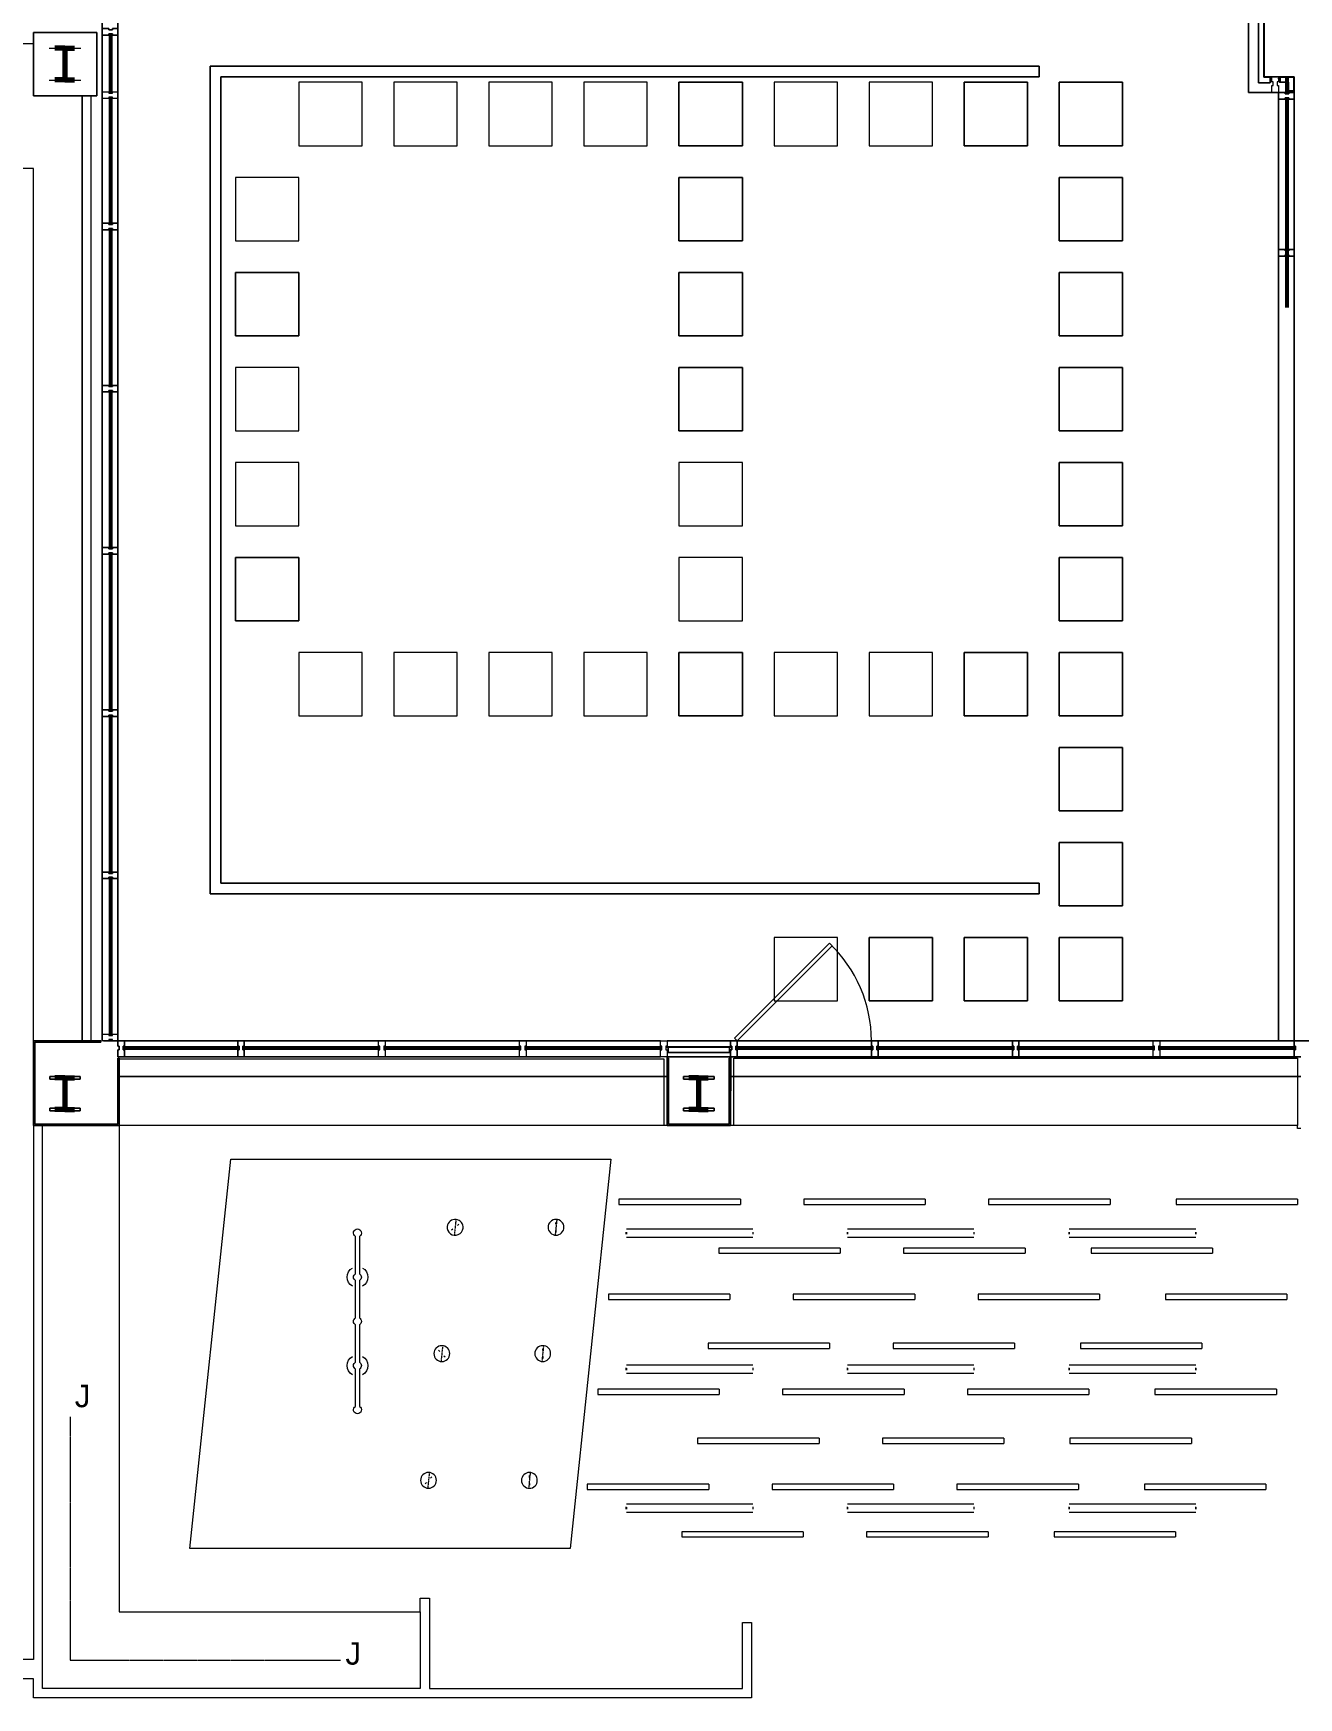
# Model space of a CAD drawing. Header units: inches. Extents: x 6512 to 15357, y -630 to 1499.
# Drawn here: x 14349 to 14828, y 461 to 1092 of the extents above; entities that cross this region are included whole.
import ezdxf

# ---------------------------------------------------------------- set-up
doc = ezdxf.new("R2010")
doc.units = ezdxf.units.IN
doc.header["$MEASUREMENT"] = 0
doc.linetypes.add('Center 1_4_', pattern=[0.53125, 0.25, -0.09375, 0.09375, -0.09375])
doc.linetypes.add('Dash 1_8_', pattern=[0.25, 0.125, -0.125])
for name, color, linetype, lineweight in [('A-CLNG', 13, 'Continuous', 18), ('A-DETL', 90, 'Continuous', 9), ('A-DETL-CNTR', 5, 'Center 1_4_', 9), ('E-LITE-EQPM', 33, 'Continuous', 25), ('G-ANNO-TEXT', 231, 'Continuous', 9), ('P-SANR-FIXT', 6, 'Continuous', 18), ('Q-SPCQ', 91, 'Continuous', 18), ('S-COLS', 52, 'Continuous', 18), ('S-COLS-SYMB', 171, 'Continuous', 70)]:
    doc.layers.add(name, color=color, linetype=linetype, lineweight=lineweight)
doc.styles.add('Swis721 Lt BT_1', font='swissl.ttf', dxfattribs={"height": 8.514638})

# ---------------------------------------------------------------- blocks, each defined once
blk = doc.blocks.new('Double C-Channel-Column - 2C15X50 WJE-4604959-3RD FLOOR RCP - NEW')
at = {"layer": 'S-COLS-SYMB'}
for p, q in [((0, 6), (-3.71, 6)), ((0, 6), (0, -6)), ((0, 6), (0, -6)), ((0, 6), (3.71, 6)), ((0, -6), (-3.71, -6)), ((0, -6), (3.71, -6))]:
    blk.add_line(p, q, dxfattribs=at)
blk = doc.blocks.new('Soundscape-Blades_Armstrong - 3920 Vertical Blade 10_ x 46_ x 2_-4962216-3RD FLOOR RCP - NEW')
at = {"layer": 'Q-SPCQ', "lineweight": 9}
for p, q in [((-33.25, -12.5), (12.75, -12.5)), ((-33.25, -12.5), (-33.25, -14.5)), ((12.75, -12.5), (12.75, -14.5)), ((12.75, -14.5), (-33.25, -14.5))]:
    blk.add_line(p, q, dxfattribs=at)
blk = doc.blocks.new('Soundscape-Blades_Armstrong - 3920 Vertical Blade 10_ x 46_ x 2_ 2-5414529-3RD FLOOR RCP - NEW')
at = {"layer": 'Q-SPCQ', "lineweight": 9}
for p, q in [((-33.25, -12.5), (12.75, -12.5)), ((-33.25, -12.5), (-33.25, -14.5)), ((12.75, -12.5), (12.75, -14.5)), ((12.75, -14.5), (-33.25, -14.5))]:
    blk.add_line(p, q, dxfattribs=at)
blk = doc.blocks.new('Lighting-Fixture-Coronet-LS4-LED-ASM - LS4 LED ASM-5590678-3RD FLOOR RCP - NEW')
at = {"layer": 'E-LITE-EQPM', "lineweight": 9}
for p, q in [((-24, 0.42), (-24, -0.42)), ((-23.94, 1.53), (23.94, 1.53)), ((-23.94, -0.4), (-23.94, 0.4)), ((23.94, -0.4), (23.94, 0.4)), ((24, 0.42), (24, -0.42)), ((23.94, -1.53), (-23.94, -1.53))]:
    blk.add_line(p, q, dxfattribs=at)
blk = doc.blocks.new('Lighting-Fixture-Coronet-LS4-LED-ASM - LS4 LED ASM-5920856-3RD FLOOR RCP - NEW')
at = {"layer": 'E-LITE-EQPM', "lineweight": 9}
for p, q in [((-24, 0.42), (-24, -0.42)), ((-23.94, 1.53), (23.94, 1.53)), ((-23.94, -0.4), (-23.94, 0.4)), ((23.94, -0.4), (23.94, 0.4)), ((24, 0.42), (24, -0.42)), ((23.94, -1.53), (-23.94, -1.53))]:
    blk.add_line(p, q, dxfattribs=at)
blk = doc.blocks.new('L-Recessed Circular - Downlight - 6_-5309975-3RD FLOOR RCP - NEW')
at = {"layer": 'E-LITE-EQPM', "lineweight": 9}
for p, q in [((0.8, 0.8), (1.28, 1.28)), ((-0.8, -0.8), (-1.28, -1.28))]:
    blk.add_line(p, q, dxfattribs=at)
blk = doc.blocks.new('Lighting-Pendant_Carbon4_PendantLight - D2-6084560-3RD FLOOR RCP - NEW')
at = {"layer": 'E-LITE-EQPM', "lineweight": 9}
for p, q in [((-18.05, 0.75), (-32.2, 0.75)), ((-1.3, 0.75), (-15.45, 0.75)), ((15.45, 0.75), (1.3, 0.75)), ((32.2, 0.75), (18.05, 0.75)), ((-32.2, -0.75), (-18.05, -0.75)), ((-15.45, -0.75), (-1.3, -0.75)), ((1.3, -0.75), (15.45, -0.75)), ((18.05, -0.75), (32.2, -0.75))]:
    blk.add_line(p, q, dxfattribs=at)
for centre, radius, start, end in [((-33.5, 0), 1.5, 30, 330), ((-16.75, 0), 3.94, 28.52289, 151.47711), ((-16.75, 0), 1.5, 30, 150), ((0, 0), 1.5, 30, 150), ((16.75, 0), 3.94, 28.52289, 151.47711), ((16.75, 0), 1.5, 30, 150), ((33.5, 0), 1.5, 210, 150), ((-16.75, 0), 3.94, 208.52289, 331.47711), ((-16.75, 0), 1.5, 210, 330), ((0, 0), 1.5, 210, 330), ((16.75, 0), 3.94, 208.52289, 331.47711), ((16.75, 0), 1.5, 210, 330)]:
    blk.add_arc(centre, radius, start, end, dxfattribs=at)
blk = doc.blocks.new('2941 Fairview Park_Clean for Revit_dwg_2941 Fairview Park-For Revit$0$X-P03-VC$0$$W-SHAPE-5978758-3RD FLOOR RCP - NEW')
at = {"layer": 'P-SANR-FIXT', "lineweight": 9}
for p, q in [((-6, 6.06), (6, 6.06)), ((0, -6.06), (0, 6.06)), ((-6, -6.06), (6, -6.06))]:
    blk.add_line(p, q, dxfattribs=at)
blk = doc.blocks.new('2941 Fairview Park_Clean for Revit_dwg_2941 Fairview Park-For Revit$0$X-P03-VC$0$SL-W12X65-5978759-3RD FLOOR RCP - NEW')
blk.add_blockref('2941 Fairview Park_Clean for Revit_dwg_2941 Fairview Park-For Revit$0$X-P03-VC$0$$W-SHAPE-5978758-3RD FLOOR RCP - NEW', (0, 0))
blk = doc.blocks.new('2941 Fairview Park_Clean for Revit_dwg-4584220-3RD FLOOR RCP - NEW')
at = {"layer": 'P-SANR-FIXT', "lineweight": 9, "flags": 128}
for points in [[(14374.73, 1324.88), (14374.73, 710.3), (14374.73, 721.57), (14374.73, 710.3), (14374.79, 710.3), (14374.73, 710.3)], [(14380.73, 710.3), (14391.34, 710.3), (14380.73, 710.3), (14380.73, 1324.88)], [(14808.85, 1069.55), (14808.85, 1098.83), (14808.85, 1069.55), (14820.23, 1069.55), (14820.23, 710.28), (14820.23, 1069.55)], [(14814.73, 1075.42), (14814.73, 1099.98), (14812.72, 1099.17), (14814.73, 1099.98), (14814.73, 1075.42), (14817.1, 1075.42), (14817.1, 1073.17), (14812.73, 1073.17), (14812.73, 1103.39), (14812.73, 1073.17), (14817.1, 1073.17), (14817.1, 1075.42)], [(14817.23, 1075.55), (14817.23, 1073.3), (14817.23, 1075.55), (14814.85, 1075.55), (14814.85, 1100.19), (14812.73, 1099.32), (14814.85, 1100.19), (14814.85, 1075.55)], [(14826.23, 710.28), (14826.23, 1075.55), (14826.23, 1070.05), (14823.98, 1070.05), (14823.98, 1069.17), (14823.98, 1070.05), (14826.23, 1070.05), (14826.23, 1075.55), (14820.73, 1075.55), (14820.73, 1073.3), (14820.73, 1075.55), (14826.23, 1075.55), (14814.85, 1075.55), (14814.85, 1100.84), (14814.85, 1075.55), (14826.23, 1075.55)], [(14372.73, 1092.32), (14348.73, 1092.32), (14348.73, 1068.32), (14372.73, 1068.32), (14372.73, 1092.32), (14372.73, 1068.32), (14348.73, 1068.32), (14348.73, 1092.32)], [(14374.73, 1093.8), (14374.73, 1091.3), (14377.35, 1091.3), (14377.35, 1091.8), (14378.73, 1091.8), (14378.73, 1091.3), (14380.73, 1091.3), (14380.73, 1093.8), (14378.73, 1093.8), (14378.73, 1093.3), (14377.35, 1093.3), (14377.35, 1093.8), (14374.73, 1093.8), (14377.35, 1093.8), (14377.35, 1093.3), (14378.73, 1093.3), (14378.73, 1093.8), (14380.73, 1093.8), (14380.73, 1091.3), (14378.73, 1091.3), (14378.73, 1091.8), (14377.35, 1091.8), (14377.35, 1091.3), (14374.73, 1091.3)], [(14374.73, 1091.3), (14374.79, 1091.3)], [(14377.6, 1091.78), (14377.6, 1069.3)], [(14377.79, 1091.8), (14377.79, 1069.3)], [(14378.29, 1091.8), (14378.29, 1069.3)], [(14378.48, 1091.8), (14378.48, 1069.3)], [(14415.68, 766), (14729.68, 766), (14415.68, 766), (14415.68, 1079.5), (14729.68, 1079.5), (14729.68, 1075.5), (14419.68, 1075.5), (14419.68, 770), (14729.68, 770), (14729.68, 766), (14729.68, 770), (14419.68, 770), (14419.68, 1075.5), (14729.68, 1075.5), (14729.68, 1079.5), (14415.68, 1079.5)], [(14449.22, 1049.42), (14473.22, 1049.42), (14473.22, 1073.42), (14449.22, 1073.42), (14449.22, 1049.42), (14473.22, 1049.42), (14473.22, 1073.42), (14449.22, 1073.42)], [(14485.22, 1049.42), (14509.22, 1049.42), (14509.22, 1073.42), (14485.22, 1073.42), (14485.22, 1049.42), (14509.22, 1049.42), (14509.22, 1073.42), (14485.22, 1073.42)], [(14521.22, 1049.42), (14545.22, 1049.42), (14545.22, 1073.42), (14521.22, 1073.42), (14521.22, 1049.42), (14545.22, 1049.42), (14545.22, 1073.42), (14521.22, 1073.42)], [(14557.22, 1049.42), (14581.22, 1049.42), (14581.22, 1073.42), (14557.22, 1073.42), (14557.22, 1049.42), (14581.22, 1049.42), (14581.22, 1073.42), (14557.22, 1073.42)], [(14593.22, 1049.42), (14593.22, 1073.42), (14617.22, 1073.42), (14617.22, 1049.42), (14593.22, 1049.42), (14617.22, 1049.42), (14617.22, 1073.42), (14593.22, 1073.42)], [(14629.22, 1049.42), (14653.22, 1049.42), (14653.22, 1073.42), (14629.22, 1073.42), (14629.22, 1049.42), (14653.22, 1049.42), (14653.22, 1073.42), (14629.22, 1073.42)], [(14665.22, 1049.42), (14689.22, 1049.42), (14689.22, 1073.42), (14665.22, 1073.42), (14665.22, 1049.42), (14689.22, 1049.42), (14689.22, 1073.42), (14665.22, 1073.42)], [(14701.22, 1049.42), (14701.22, 1073.42), (14725.22, 1073.42), (14725.22, 1049.42), (14701.22, 1049.42), (14725.22, 1049.42), (14725.22, 1073.42), (14701.22, 1073.42)], [(14737.22, 1049.42), (14737.22, 1073.42), (14761.22, 1073.42), (14761.22, 1049.42), (14737.22, 1049.42), (14761.22, 1049.42), (14761.22, 1073.42), (14737.22, 1073.42)], [(14820.23, 1073.55), (14819.73, 1073.55), (14819.73, 1072.17), (14820.23, 1072.17), (14820.23, 1069.55), (14817.73, 1069.55), (14817.73, 1072.17), (14818.23, 1072.17), (14818.23, 1073.55), (14817.73, 1073.55), (14817.73, 1075.55), (14820.23, 1075.55), (14820.23, 1073.55), (14819.73, 1073.55), (14819.73, 1072.17), (14820.23, 1072.17), (14820.23, 1069.55), (14817.73, 1069.55), (14817.73, 1072.17), (14818.23, 1072.17), (14818.23, 1073.55), (14817.73, 1073.55), (14817.73, 1075.55), (14820.23, 1075.55)], [(14826.1, 1075.42), (14820.85, 1075.42), (14820.85, 1073.42), (14824.1, 1073.42), (14824.1, 1070.17), (14826.1, 1070.17), (14826.1, 1075.42), (14820.85, 1075.42), (14820.85, 1073.17), (14820.85, 1075.42), (14826.1, 1075.42), (14826.1, 1070.17), (14824.1, 1070.17), (14824.1, 1073.42), (14820.85, 1073.42), (14820.85, 1075.42), (14826.1, 1075.42), (14826.1, 1070.17), (14823.85, 1070.17), (14823.85, 1069.17), (14823.85, 1070.17), (14826.1, 1070.17)], [(14823.1, 1074.94), (14823.1, 1069.05)], [(14823.29, 1074.94), (14823.29, 1069.05)], [(14823.79, 1074.94), (14823.79, 1069.05)], [(14823.98, 1074.94), (14823.98, 1069.05)], [(14367.23, 1068.32), (14367.23, 710.3)], [(14374.73, 1069.8), (14377.35, 1069.8), (14377.35, 1069.3), (14378.73, 1069.3), (14378.73, 1069.8), (14380.73, 1069.8), (14380.73, 1067.3), (14378.73, 1067.3), (14378.73, 1067.8), (14377.35, 1067.8), (14377.35, 1067.3), (14374.73, 1067.3), (14374.73, 1069.8), (14377.35, 1069.8), (14377.35, 1069.3), (14378.73, 1069.3), (14378.73, 1069.8), (14380.73, 1069.8), (14380.73, 1067.3), (14378.73, 1067.3), (14378.73, 1067.8), (14377.35, 1067.8), (14377.35, 1067.3), (14374.73, 1067.3)], [(14374.73, 1067.3), (14374.79, 1067.3)], [(14377.6, 1067.8), (14377.6, 1019.59)], [(14377.79, 1067.8), (14377.79, 1019.59)], [(14378.29, 1067.8), (14378.29, 1019.59)], [(14378.48, 1067.8), (14378.48, 1019.59)], [(14824.23, 1067.05), (14826.23, 1067.05), (14826.23, 1069.55), (14824.23, 1069.55), (14824.23, 1069.05), (14822.85, 1069.05), (14822.85, 1069.55), (14820.23, 1069.55), (14820.23, 1067.05), (14822.85, 1067.05), (14822.85, 1067.55), (14824.23, 1067.55), (14824.23, 1067.05), (14824.23, 1067.55), (14822.85, 1067.55), (14822.85, 1067.05), (14820.23, 1067.05), (14820.23, 1069.55), (14822.85, 1069.55), (14822.85, 1069.05), (14824.23, 1069.05), (14824.23, 1069.55), (14826.23, 1069.55), (14826.23, 1067.05)], [(14823.1, 1067.55), (14823.1, 988.07)], [(14823.29, 1067.55), (14823.29, 988.07)], [(14823.79, 1067.55), (14823.79, 988.07)], [(14823.98, 1067.55), (14823.98, 988.07)], [(14425.28, 1013.42), (14449.28, 1013.42), (14449.28, 1037.42), (14425.28, 1037.42), (14425.28, 1013.42), (14449.28, 1013.42), (14449.28, 1037.42), (14425.28, 1037.42)], [(14593.22, 1013.42), (14593.22, 1037.42), (14617.22, 1037.42), (14617.22, 1013.42), (14593.22, 1013.42), (14617.22, 1013.42), (14617.22, 1037.42), (14593.22, 1037.42)], [(14737.22, 1013.42), (14737.22, 1037.42), (14761.22, 1037.42), (14761.22, 1013.42), (14737.22, 1013.42), (14761.22, 1013.42), (14761.22, 1037.42), (14737.22, 1037.42)], [(14374.73, 1020.09), (14374.73, 1017.59), (14377.35, 1017.59), (14377.35, 1018.09), (14378.73, 1018.09), (14378.73, 1017.59), (14380.73, 1017.59), (14380.73, 1020.09), (14378.73, 1020.09), (14378.73, 1019.59), (14377.35, 1019.59), (14377.35, 1020.09), (14374.73, 1020.09), (14377.35, 1020.09), (14377.35, 1019.59), (14378.73, 1019.59), (14378.73, 1020.09), (14380.73, 1020.09), (14380.73, 1017.59), (14378.73, 1017.59), (14378.73, 1018.09), (14377.35, 1018.09), (14377.35, 1017.59), (14374.73, 1017.59)], [(14374.73, 1017.59), (14374.79, 1017.59)], [(14377.6, 1018.09), (14377.6, 958.13)], [(14377.79, 1018.09), (14377.79, 958.13)], [(14378.29, 1018.09), (14378.29, 958.13)], [(14378.48, 1018.09), (14378.48, 958.13)], [(14824.23, 1007.55), (14826.23, 1007.55), (14826.23, 1010.05), (14824.23, 1010.05), (14824.23, 1009.55), (14822.85, 1009.55), (14822.85, 1010.05), (14820.23, 1010.05), (14820.23, 1007.55), (14822.85, 1007.55), (14822.85, 1008.05), (14824.23, 1008.05), (14824.23, 1007.55), (14824.23, 1008.05), (14822.85, 1008.05), (14822.85, 1007.55), (14820.23, 1007.55), (14820.23, 1010.05), (14822.85, 1010.05), (14822.85, 1009.55), (14824.23, 1009.55), (14824.23, 1010.05), (14826.23, 1010.05), (14826.23, 1007.55)], [(14820.23, 1007.55), (14820.29, 1007.55)], [(14425.28, 977.42), (14425.28, 1001.42), (14449.28, 1001.42), (14449.28, 977.42), (14425.28, 977.42), (14449.28, 977.42), (14449.28, 1001.42), (14425.28, 1001.42)], [(14593.22, 977.42), (14593.22, 1001.42), (14617.22, 1001.42), (14617.22, 977.42), (14593.22, 977.42), (14617.22, 977.42), (14617.22, 1001.42), (14593.22, 1001.42)], [(14737.22, 977.42), (14737.22, 1001.42), (14761.22, 1001.42), (14761.22, 977.42), (14737.22, 977.42), (14761.22, 977.42), (14761.22, 1001.42), (14737.22, 1001.42)], [(14425.28, 941.42), (14449.28, 941.42), (14449.28, 965.42), (14425.28, 965.42), (14425.28, 941.42), (14449.28, 941.42), (14449.28, 965.42), (14425.28, 965.42)], [(14593.22, 941.42), (14593.22, 965.42), (14617.22, 965.42), (14617.22, 941.42), (14593.22, 941.42), (14617.22, 941.42), (14617.22, 965.42), (14593.22, 965.42)], [(14737.22, 941.42), (14737.22, 965.42), (14761.22, 965.42), (14761.22, 941.42), (14737.22, 941.42), (14761.22, 941.42), (14761.22, 965.42), (14737.22, 965.42)], [(14374.73, 958.63), (14374.73, 956.13), (14377.35, 956.13), (14377.35, 956.63), (14378.73, 956.63), (14378.73, 956.13), (14380.73, 956.13), (14380.73, 958.63), (14378.73, 958.63), (14378.73, 958.13), (14377.35, 958.13), (14377.35, 958.63), (14374.73, 958.63), (14377.35, 958.63), (14377.35, 958.13), (14378.73, 958.13), (14378.73, 958.63), (14380.73, 958.63), (14380.73, 956.13), (14378.73, 956.13), (14378.73, 956.63), (14377.35, 956.63), (14377.35, 956.13), (14374.73, 956.13)], [(14374.73, 956.13), (14374.79, 956.13)], [(14377.6, 956.63), (14377.6, 896.67)], [(14377.79, 956.63), (14377.79, 896.67)], [(14378.29, 956.63), (14378.29, 896.67)], [(14378.48, 956.63), (14378.48, 896.67)], [(14425.28, 905.42), (14449.28, 905.42), (14449.28, 929.42), (14425.28, 929.42), (14425.28, 905.42), (14449.28, 905.42), (14449.28, 929.42), (14425.28, 929.42)], [(14593.22, 905.42), (14617.22, 905.42), (14617.22, 929.42), (14593.22, 929.42), (14593.22, 905.42), (14617.22, 905.42), (14617.22, 929.42), (14593.22, 929.42)], [(14737.22, 905.42), (14737.22, 929.42), (14761.22, 929.42), (14761.22, 905.42), (14737.22, 905.42), (14761.22, 905.42), (14761.22, 929.42), (14737.22, 929.42)], [(14374.73, 897.17), (14374.73, 894.67), (14377.35, 894.67), (14377.35, 895.17), (14378.73, 895.17), (14378.73, 894.67), (14380.73, 894.67), (14380.73, 897.17), (14378.73, 897.17), (14378.73, 896.67), (14377.35, 896.67), (14377.35, 897.17), (14374.73, 897.17), (14377.35, 897.17), (14377.35, 896.67), (14378.73, 896.67), (14378.73, 897.17), (14380.73, 897.17), (14380.73, 894.67), (14378.73, 894.67), (14378.73, 895.17), (14377.35, 895.17), (14377.35, 894.67), (14374.73, 894.67)], [(14374.73, 894.67), (14374.79, 894.67)], [(14377.6, 895.17), (14377.6, 835.21)], [(14377.79, 895.17), (14377.79, 835.21)], [(14378.29, 895.17), (14378.29, 835.21)], [(14378.48, 895.17), (14378.48, 835.21)], [(14425.28, 869.42), (14425.28, 893.42), (14449.28, 893.42), (14449.28, 869.42), (14425.28, 869.42), (14449.28, 869.42), (14449.28, 893.42), (14425.28, 893.42)], [(14593.22, 869.42), (14617.22, 869.42), (14617.22, 893.42), (14593.22, 893.42), (14593.22, 869.42), (14617.22, 869.42), (14617.22, 893.42), (14593.22, 893.42)], [(14737.22, 869.42), (14737.22, 893.42), (14761.22, 893.42), (14761.22, 869.42), (14737.22, 869.42), (14761.22, 869.42), (14761.22, 893.42), (14737.22, 893.42)], [(14449.22, 833.42), (14473.22, 833.42), (14473.22, 857.42), (14449.22, 857.42), (14449.22, 833.42), (14473.22, 833.42), (14473.22, 857.42), (14449.22, 857.42)], [(14485.22, 833.42), (14509.22, 833.42), (14509.22, 857.42), (14485.22, 857.42), (14485.22, 833.42), (14509.22, 833.42), (14509.22, 857.42), (14485.22, 857.42)], [(14521.22, 833.42), (14545.22, 833.42), (14545.22, 857.42), (14521.22, 857.42), (14521.22, 833.42), (14545.22, 833.42), (14545.22, 857.42), (14521.22, 857.42)], [(14557.22, 833.42), (14581.22, 833.42), (14581.22, 857.42), (14557.22, 857.42), (14557.22, 833.42), (14581.22, 833.42), (14581.22, 857.42), (14557.22, 857.42)], [(14593.22, 833.42), (14593.22, 857.42), (14617.22, 857.42), (14617.22, 833.42), (14593.22, 833.42), (14617.22, 833.42), (14617.22, 857.42), (14593.22, 857.42)], [(14629.22, 833.42), (14653.22, 833.42), (14653.22, 857.42), (14629.22, 857.42), (14629.22, 833.42), (14653.22, 833.42), (14653.22, 857.42), (14629.22, 857.42)], [(14665.22, 833.42), (14689.22, 833.42), (14689.22, 857.42), (14665.22, 857.42), (14665.22, 833.42), (14689.22, 833.42), (14689.22, 857.42), (14665.22, 857.42)], [(14701.22, 833.42), (14701.22, 857.42), (14725.22, 857.42), (14725.22, 833.42), (14701.22, 833.42), (14725.22, 833.42), (14725.22, 857.42), (14701.22, 857.42)], [(14737.22, 833.42), (14737.22, 857.42), (14761.22, 857.42), (14761.22, 833.42), (14737.22, 833.42), (14761.22, 833.42), (14761.22, 857.42), (14737.22, 857.42)], [(14374.73, 835.71), (14374.73, 833.21), (14377.35, 833.21), (14377.35, 833.71), (14378.73, 833.71), (14378.73, 833.21), (14380.73, 833.21), (14380.73, 835.71), (14378.73, 835.71), (14378.73, 835.21), (14377.35, 835.21), (14377.35, 835.71), (14374.73, 835.71), (14377.35, 835.71), (14377.35, 835.21), (14378.73, 835.21), (14378.73, 835.71), (14380.73, 835.71), (14380.73, 833.21), (14378.73, 833.21), (14378.73, 833.71), (14377.35, 833.71), (14377.35, 833.21), (14374.73, 833.21)], [(14374.73, 833.21), (14374.79, 833.21)], [(14377.6, 833.71), (14377.6, 773.76)], [(14377.79, 833.71), (14377.79, 773.76)], [(14378.29, 833.71), (14378.29, 773.76)], [(14378.48, 833.71), (14378.48, 773.76)], [(14737.22, 797.42), (14737.22, 821.42), (14761.22, 821.42), (14761.22, 797.42), (14737.22, 797.42), (14761.22, 797.42), (14761.22, 821.42), (14737.22, 821.42)], [(14737.22, 761.42), (14737.22, 785.42), (14761.22, 785.42), (14761.22, 761.42), (14737.22, 761.42), (14761.22, 761.42), (14761.22, 785.42), (14737.22, 785.42)], [(14374.73, 774.26), (14374.73, 771.76), (14377.35, 771.76), (14377.35, 772.26), (14378.73, 772.26), (14378.73, 771.76), (14380.73, 771.76), (14380.73, 774.26), (14378.73, 774.26), (14378.73, 773.76), (14377.35, 773.76), (14377.35, 774.26), (14374.73, 774.26), (14377.35, 774.26), (14377.35, 773.76), (14378.73, 773.76), (14378.73, 774.26), (14380.73, 774.26), (14380.73, 771.76), (14378.73, 771.76), (14378.73, 772.26), (14377.35, 772.26), (14377.35, 771.76), (14374.73, 771.76)], [(14374.73, 771.76), (14374.79, 771.76)], [(14377.6, 722.17), (14377.6, 712.3), (14377.6, 772.26), (14377.6, 712.3)], [(14377.79, 722.17), (14377.79, 712.3), (14377.79, 772.26), (14377.79, 712.3)], [(14378.29, 723.52), (14378.29, 712.3), (14378.29, 772.26), (14378.29, 712.3)], [(14378.48, 772.26), (14378.48, 712.3), (14378.48, 724.03), (14378.48, 712.3)], [(14615.23, 710.3), (14614.23, 711.29), (14650.24, 747.3), (14651.24, 746.31), (14615.23, 710.3), (14614.23, 711.29), (14650.24, 747.3), (14651.24, 746.31)], [(14629.22, 725.42), (14653.22, 725.42), (14653.22, 749.42), (14629.22, 749.42), (14629.22, 725.42), (14653.22, 725.42), (14653.22, 749.42), (14629.22, 749.42)], [(14665.22, 725.42), (14665.22, 749.42), (14689.22, 749.42), (14689.22, 725.42), (14665.22, 725.42), (14689.22, 725.42), (14689.22, 749.42), (14665.22, 749.42)], [(14701.22, 725.42), (14701.22, 749.42), (14725.22, 749.42), (14725.22, 725.42), (14701.22, 725.42), (14725.22, 725.42), (14725.22, 749.42), (14701.22, 749.42)], [(14737.22, 725.42), (14737.22, 749.42), (14761.22, 749.42), (14761.22, 725.42), (14737.22, 725.42), (14761.22, 725.42), (14761.22, 749.42), (14737.22, 749.42)], [(14380.73, 712.8), (14380.73, 721.57)], [(14374.73, 712.8), (14377.35, 712.8), (14377.35, 712.3), (14378.73, 712.3), (14378.73, 712.8), (14380.73, 712.8), (14380.73, 710.3), (14378.73, 710.3), (14378.73, 710.8), (14377.35, 710.8), (14377.35, 710.3), (14374.73, 710.3), (14374.73, 712.8), (14377.35, 712.8), (14377.35, 712.3), (14378.73, 712.3), (14378.73, 712.8), (14380.73, 712.8), (14380.73, 710.3), (14378.73, 710.3), (14378.73, 710.8), (14377.35, 710.8), (14377.35, 710.3), (14374.73, 710.3)], [(14380.73, 678.8), (14380.73, 703.8), (14381.23, 703.8), (14381.23, 678.3), (14348.73, 678.3), (14348.73, 710.3), (14374.23, 710.3), (14348.73, 710.3), (14348.73, 678.3), (14381.23, 678.3), (14381.23, 703.8), (14380.73, 703.8), (14380.73, 678.8), (14349.23, 678.8)], [(14349.23, 678.8), (14349.23, 709.8), (14374.23, 709.8), (14374.23, 710.3), (14374.23, 709.8), (14374.23, 710.3), (14374.23, 709.8), (14349.23, 709.8)], [(14586.23, 710.3), (14375.23, 710.3)], [(14392.07, 704.3), (14380.73, 704.3), (14383.23, 704.3), (14383.23, 706.92), (14382.73, 706.92), (14382.73, 708.3), (14383.23, 708.3), (14383.23, 710.3), (14380.73, 710.3), (14380.73, 708.3), (14381.23, 708.3), (14381.23, 706.92), (14380.73, 706.92), (14380.73, 704.3)], [(14380.73, 704.3), (14380.73, 706.92), (14381.23, 706.92), (14381.23, 708.3), (14380.73, 708.3), (14380.73, 710.3), (14383.23, 710.3), (14383.23, 708.3), (14382.73, 708.3), (14382.73, 706.92), (14383.23, 706.92), (14383.23, 704.3)], [(14391.34, 708.05), (14382.73, 708.05), (14426.6, 708.05), (14382.73, 708.05)], [(14390.87, 707.86), (14382.73, 707.86), (14426.6, 707.86), (14382.73, 707.86)], [(14389.49, 707.36), (14382.73, 707.36), (14426.6, 707.36), (14382.73, 707.36)], [(14388.98, 707.17), (14382.73, 707.17), (14426.6, 707.17), (14382.73, 707.17)], [(14586.23, 704.3), (14383.23, 704.3), (14586.23, 704.3), (14586.23, 706.92), (14586.73, 706.92), (14586.73, 708.3), (14586.23, 708.3), (14586.23, 710.3), (14588.73, 710.3), (14588.73, 708.3), (14588.23, 708.3), (14588.23, 706.92), (14588.73, 706.92), (14588.73, 704.3), (14586.23, 704.3), (14586.23, 706.92), (14586.73, 706.92), (14586.73, 708.3), (14586.23, 708.3), (14586.23, 710.3), (14588.73, 710.3), (14588.73, 708.3), (14588.23, 708.3), (14588.23, 706.92), (14588.73, 706.92), (14588.73, 704.3)], [(14426.1, 704.3), (14428.6, 704.3), (14428.6, 706.92), (14428.1, 706.92), (14428.1, 708.3), (14428.6, 708.3), (14428.6, 710.3), (14426.1, 710.3), (14426.1, 708.3), (14426.6, 708.3), (14426.6, 706.92), (14426.1, 706.92), (14426.1, 704.3), (14426.1, 706.92), (14426.6, 706.92), (14426.6, 708.3), (14426.1, 708.3), (14426.1, 710.3), (14428.6, 710.3), (14428.6, 708.3), (14428.1, 708.3), (14428.1, 706.92), (14428.6, 706.92), (14428.6, 704.3)], [(14479.98, 708.05), (14428.1, 708.05)], [(14479.98, 707.86), (14428.1, 707.86)], [(14479.98, 707.36), (14428.1, 707.36)], [(14479.98, 707.17), (14428.1, 707.17)], [(14479.48, 704.3), (14479.48, 706.92), (14479.98, 706.92), (14479.98, 708.3), (14479.48, 708.3), (14479.48, 710.3), (14481.98, 710.3), (14481.98, 708.3), (14481.48, 708.3), (14481.48, 706.92), (14481.98, 706.92), (14481.98, 704.3), (14479.48, 704.3), (14479.48, 706.92), (14479.98, 706.92), (14479.98, 708.3), (14479.48, 708.3), (14479.48, 710.3), (14481.98, 710.3), (14481.98, 708.3), (14481.48, 708.3), (14481.48, 706.92), (14481.98, 706.92), (14481.98, 704.3)], [(14533.35, 708.05), (14481.48, 708.05)], [(14533.35, 707.86), (14481.48, 707.86)], [(14533.35, 707.36), (14481.48, 707.36)], [(14533.35, 707.17), (14481.48, 707.17)], [(14532.85, 704.3), (14532.85, 706.92), (14533.35, 706.92), (14533.35, 708.3), (14532.85, 708.3), (14532.85, 710.3), (14535.35, 710.3), (14535.35, 708.3), (14534.85, 708.3), (14534.85, 706.92), (14535.35, 706.92), (14535.35, 704.3), (14532.85, 704.3), (14532.85, 706.92), (14533.35, 706.92), (14533.35, 708.3), (14532.85, 708.3), (14532.85, 710.3), (14535.35, 710.3), (14535.35, 708.3), (14534.85, 708.3), (14534.85, 706.92), (14535.35, 706.92), (14535.35, 704.3)], [(14586.73, 708.05), (14534.85, 708.05)], [(14586.73, 707.86), (14534.85, 707.86)], [(14586.73, 707.36), (14534.85, 707.36)], [(14586.73, 707.17), (14534.85, 707.17)], [(14613.1, 707.92), (14612.1, 707.92), (14589.09, 707.92), (14588.35, 707.92), (14589.09, 707.92), (14589.09, 705.92), (14612.37, 705.92), (14612.37, 707.92), (14612.37, 705.92), (14589.09, 705.92), (14589.09, 707.92), (14612.1, 707.92), (14613.1, 707.92), (14613.1, 708.05), (14612.23, 708.05), (14589.23, 708.05), (14588.35, 708.05), (14588.35, 707.92), (14588.35, 708.05), (14589.23, 708.05), (14612.23, 708.05), (14613.1, 708.05)], [(14612.73, 710.3), (14588.73, 710.3)], [(14612.73, 704.3), (14615.23, 704.3), (14615.23, 706.92), (14614.73, 706.92), (14614.73, 708.3), (14615.23, 708.3), (14615.23, 710.3), (14612.73, 710.3), (14612.73, 708.3), (14613.23, 708.3), (14613.23, 706.92), (14612.73, 706.92), (14612.73, 704.3), (14612.73, 706.92), (14613.23, 706.92), (14613.23, 708.3), (14612.73, 708.3), (14612.73, 710.3), (14615.23, 710.3), (14615.23, 708.3), (14614.73, 708.3), (14614.73, 706.92), (14615.23, 706.92), (14615.23, 704.3)], [(14614.73, 708.03), (14666.6, 708.03)], [(14614.73, 707.84), (14666.6, 707.84)], [(14614.73, 707.34), (14666.6, 707.34)], [(14614.73, 707.15), (14666.6, 707.15)], [(14615.23, 710.28), (14828.73, 710.28), (14860.73, 710.28), (14828.73, 710.28)], [(14666.1, 704.3), (14668.6, 704.3), (14668.6, 706.92), (14668.1, 706.92), (14668.1, 708.3), (14668.6, 708.3), (14668.6, 710.3), (14666.1, 710.3), (14666.1, 708.3), (14666.6, 708.3), (14666.6, 706.92), (14666.1, 706.92), (14666.1, 704.3), (14666.1, 706.92), (14666.6, 706.92), (14666.6, 708.3), (14666.1, 708.3), (14666.1, 710.3), (14668.6, 710.3), (14668.6, 708.3), (14668.1, 708.3), (14668.1, 706.92), (14668.6, 706.92), (14668.6, 704.3)], [(14668.1, 708.03), (14719.98, 708.03)], [(14668.1, 707.84), (14719.98, 707.84)], [(14668.1, 707.34), (14719.98, 707.34)], [(14668.1, 707.15), (14719.98, 707.15)], [(14719.48, 704.3), (14721.98, 704.3), (14721.98, 706.92), (14721.48, 706.92), (14721.48, 708.3), (14721.98, 708.3), (14721.98, 710.3), (14719.48, 710.3), (14719.48, 708.3), (14719.98, 708.3), (14719.98, 706.92), (14719.48, 706.92), (14719.48, 704.3), (14719.48, 706.92), (14719.98, 706.92), (14719.98, 708.3), (14719.48, 708.3), (14719.48, 710.3), (14721.98, 710.3), (14721.98, 708.3), (14721.48, 708.3), (14721.48, 706.92), (14721.98, 706.92), (14721.98, 704.3)], [(14721.48, 708.03), (14773.35, 708.03)], [(14721.48, 707.84), (14773.35, 707.84)], [(14721.48, 707.34), (14773.35, 707.34)], [(14721.48, 707.15), (14773.35, 707.15)], [(14772.85, 704.3), (14772.85, 706.92), (14773.35, 706.92), (14773.35, 708.3), (14772.85, 708.3), (14772.85, 710.3), (14775.35, 710.3), (14775.35, 708.3), (14774.85, 708.3), (14774.85, 706.92), (14775.35, 706.92), (14775.35, 704.3), (14772.85, 704.3), (14772.85, 706.92), (14773.35, 706.92), (14773.35, 708.3), (14772.85, 708.3), (14772.85, 710.3), (14775.35, 710.3), (14775.35, 708.3), (14774.85, 708.3), (14774.85, 706.92), (14775.35, 706.92), (14775.35, 704.3)], [(14774.85, 708.03), (14826.73, 708.03)], [(14774.85, 707.84), (14826.73, 707.84)], [(14774.85, 707.34), (14826.73, 707.34)], [(14774.85, 707.15), (14826.73, 707.15)], [(14354.98, 683.8), (14366.48, 683.8), (14366.48, 684.8), (14361.1, 684.8), (14361.1, 695.8), (14366.48, 695.8), (14366.48, 696.8), (14354.98, 696.8), (14354.98, 695.8), (14360.35, 695.8), (14360.35, 684.8), (14354.98, 684.8), (14354.98, 683.8), (14354.98, 684.8), (14360.35, 684.8), (14360.35, 695.8), (14354.98, 695.8), (14354.98, 696.8), (14366.48, 696.8), (14366.48, 695.8), (14361.1, 695.8), (14361.1, 684.8), (14366.48, 684.8), (14366.48, 683.8)], [(14588.73, 696.8), (14381.23, 696.8)], [(14606.48, 696.8), (14594.98, 696.8), (14594.98, 695.8), (14600.35, 695.8), (14600.35, 684.8), (14594.98, 684.8), (14594.98, 683.8), (14606.48, 683.8), (14606.48, 684.8), (14601.1, 684.8), (14601.1, 695.8), (14606.48, 695.8), (14606.48, 696.8), (14606.48, 695.8), (14601.1, 695.8), (14601.1, 684.8), (14606.48, 684.8), (14606.48, 683.8), (14594.98, 683.8), (14594.98, 684.8), (14600.35, 684.8), (14600.35, 695.8), (14594.98, 695.8), (14594.98, 696.8)], [(14828.73, 696.8), (14612.73, 696.8)]]:
    blk.add_lwpolyline(points, close=True, dxfattribs=at)
for points in [[(14828.73, 710.28), (14826.23, 710.28), (14826.23, 708.28), (14826.73, 708.28), (14826.73, 706.9), (14826.23, 706.9), (14826.23, 704.28), (14615.23, 704.28), (14826.23, 704.28), (14826.23, 706.9), (14826.73, 706.9), (14826.73, 708.28), (14826.23, 708.28), (14826.23, 710.28), (14828.73, 710.28)], [(14828.73, 704.28), (14826.23, 704.28), (14828.73, 704.28)], [(14612.73, 678.3), (14612.73, 703.8), (14612.23, 703.8), (14612.23, 678.8), (14589.23, 678.8), (14589.23, 703.8), (14588.73, 703.8), (14588.73, 678.3), (14588.73, 704.3), (14612.85, 704.3), (14588.73, 704.3), (14612.85, 704.3), (14612.73, 678.3), (14588.73, 678.3), (14612.73, 678.3), (14588.73, 678.3), (14612.73, 678.3), (14612.85, 704.3), (14588.73, 704.3), (14588.73, 678.3), (14588.73, 703.8), (14589.23, 703.8), (14589.23, 678.8), (14612.23, 678.8)], [(14612.23, 678.8), (14612.23, 703.8), (14612.73, 703.8), (14612.73, 678.3)]]:
    blk.add_lwpolyline(points, dxfattribs=at)
at = {"layer": 'P-SANR-FIXT', "lineweight": 9}
for centre in [(14817.48, 1074.86), (14817.48, 1074.86), (14820.48, 1074.86), (14820.48, 1074.86), (14825.54, 1069.8), (14825.54, 1069.8)]:
    blk.add_circle(centre, 0.25, dxfattribs=at)
for centre, radius, start, end in [((13880.73, 90.3), 1409, 43.65018, 65.96851), ((13880.73, 90.3), 1409, 43.65018, 65.96851), ((13880.73, 90.3), 1401.94, 43.65867, 65.96853), ((13880.73, 90.3), 1401.94, 43.65867, 65.96853), ((14817.48, 1075.75), 0.325, 219.64636, 320.35364), ((14817.48, 1075.75), 0.325, 219.64636, 320.35364), ((14817.48, 1075.66), 0.325, 219.64636, 320.35364), ((14817.48, 1075.66), 0.325, 219.64636, 320.35364), ((14817.48, 1075.57), 0.325, 219.64636, 320.35364), ((14817.48, 1075.57), 0.325, 219.64636, 320.35364), ((14820.48, 1075.75), 0.325, 219.64636, 320.35364), ((14820.48, 1075.75), 0.325, 219.64636, 320.35364), ((14820.48, 1075.66), 0.325, 219.64636, 320.35364), ((14820.48, 1075.66), 0.325, 219.64636, 320.35364), ((14820.48, 1075.57), 0.325, 219.64636, 320.35364), ((14820.48, 1075.57), 0.325, 219.64636, 320.35364), ((14826.25, 1069.8), 0.325, 129.64636, 230.35364), ((14826.25, 1069.8), 0.325, 129.64636, 230.35364), ((14826.34, 1069.8), 0.325, 129.64636, 230.35364), ((14826.34, 1069.8), 0.325, 129.64636, 230.35364), ((14826.44, 1069.8), 0.325, 129.64636, 230.35364), ((14826.44, 1069.8), 0.325, 129.64636, 230.35364), ((14615.23, 710.3), 50.88, 0, 46.58795), ((14615.23, 710.3), 50.88, 0, 46.58795)]:
    blk.add_arc(centre, radius, start, end, dxfattribs=at)
blk.add_blockref('2941 Fairview Park_Clean for Revit_dwg_2941 Fairview Park-For Revit$0$X-P03-VC$0$SL-W12X65-5978759-3RD FLOOR RCP - NEW', (14360.73, 1080.32))
blk.add_blockref('2941 Fairview Park_Clean for Revit_dwg_2941 Fairview Park-For Revit$0$X-P03-VC$0$SL-W12X65-5978759-3RD FLOOR RCP - NEW', (14360.73, 1080.32))

msp = doc.modelspace()

# ---------------------------------------------------------------- linework, layer by layer
at = {"layer": 'A-CLNG', "lineweight": 13}
for p, q in [((14131.9, 1088.07), (14348.73, 1088.07)), ((14348.73, 1088.07), (14348.73, 1068.3)), ((14348.73, 1068.3), (14370.48, 1068.3)), ((14370.48, 1068.3), (14370.48, 710.3)), ((14348.73, 1040.82), (14131.9, 1040.82)), ((14348.73, 710.3), (14348.73, 1040.82)), ((14348.73, 710.3), (14348.73, 475.9)), ((14370.48, 710.3), (14348.73, 710.3)), ((14381.23, 678.3), (14381.23, 703.48)), ((14381.23, 703.48), (14587.46, 703.48)), ((14587.46, 703.48), (14587.46, 678.3)), ((14613.98, 678.23), (14613.98, 703.8)), ((14613.98, 703.8), (14827.48, 703.8)), ((14827.48, 703.8), (14827.48, 678.23)), ((14352.23, 464.98), (14352.23, 678.3)), ((14352.23, 678.3), (14381.23, 678.3)), ((14381.23, 678.3), (14381.23, 493.98)), ((14587.46, 678.3), (14381.23, 678.3)), ((14613.98, 678.23), (14381.23, 678.23)), ((14827.48, 678.23), (14613.98, 678.23)), ((14827.48, 677.05), (14827.48, 678.23)), ((14828.73, 677.05), (14827.48, 677.05)), ((14407.95, 517.98), (14423.46, 665.55)), ((14423.46, 665.55), (14567.46, 665.55)), ((14567.46, 665.55), (14551.95, 517.98)), ((14551.95, 517.98), (14407.95, 517.98)), ((14495.23, 493.98), (14495.23, 499.23)), ((14495.23, 499.23), (14498.73, 499.23)), ((14498.73, 499.23), (14498.73, 464.98)), ((14381.23, 493.98), (14495.23, 493.98)), ((14495.23, 493.98), (14495.23, 464.98)), ((14617.23, 464.98), (14617.23, 489.98)), ((14617.23, 489.98), (14620.73, 489.98)), ((14620.73, 489.98), (14620.73, 461.48)), ((14348.73, 475.9), (14132.73, 475.9)), ((14348.73, 468.65), (14116.57, 468.65)), ((14348.73, 461.48), (14348.73, 468.65)), ((14620.73, 461.48), (14348.73, 461.48)), ((14495.23, 464.98), (14352.23, 464.98)), ((14498.73, 464.98), (14617.23, 464.98))]:
    msp.add_line(p, q, dxfattribs=at)
for centre, start, end in [((14508.45, 639.68), 173.53001, 353.53001), ((14508.45, 639.68), 353.53001, 173.53001), ((14546.64, 639.68), 45, 225), ((14546.64, 639.68), 225, 45), ((14503.4, 591.84), 90, 270), ((14503.4, 591.84), 270, 90), ((14541.61, 591.84), 45, 225), ((14541.61, 591.84), 225, 45), ((14498.36, 543.82), 0, 180), ((14498.36, 543.82), 180, 0), ((14536.57, 543.82), 45, 225), ((14536.57, 543.82), 225, 45)]:
    msp.add_arc(centre, 3, start, end, dxfattribs=at)
at = {"layer": 'A-DETL', "linetype": 'Dash 1_8_', "lineweight": 20}
for p, q in [((14362.68, 567.87), (14362.68, 475.7)), ((14362.68, 475.7), (14465, 475.7))]:
    msp.add_line(p, q, dxfattribs=at)
at = {"layer": 'A-DETL-CNTR'}
for p, q in [((14508.75, 642.66), (14508.12, 636.7)), ((14546.95, 642.64), (14546.33, 636.72)), ((14503.72, 594.8), (14503.09, 588.88)), ((14541.92, 594.8), (14541.3, 588.88)), ((14498.67, 546.78), (14498.05, 540.87)), ((14536.88, 546.78), (14536.26, 540.86))]:
    msp.add_line(p, q, dxfattribs=at)

# ---------------------------------------------------------------- block references
at = {"color": 9, "lineweight": 9}
msp.add_blockref('2941 Fairview Park_Clean for Revit_dwg-4584220-3RD FLOOR RCP - NEW', (0, 0), dxfattribs=at)
at = {"layer": 'E-LITE-EQPM', "lineweight": 9, "extrusion": (0, 0, -1)}
for name, p, rotation in [('Lighting-Pendant_Carbon4_PendantLight - D2-6084560-3RD FLOOR RCP - NEW', (-14471.46, 604.05), 90.00000000000132), ('Lighting-Fixture-Coronet-LS4-LED-ASM - LS4 LED ASM-5590678-3RD FLOOR RCP - NEW', (-14597.26, 637.47), 180), ('Lighting-Fixture-Coronet-LS4-LED-ASM - LS4 LED ASM-5590678-3RD FLOOR RCP - NEW', (-14680.98, 637.46), 180), ('Lighting-Fixture-Coronet-LS4-LED-ASM - LS4 LED ASM-5590678-3RD FLOOR RCP - NEW', (-14764.98, 637.46), 180), ('Lighting-Fixture-Coronet-LS4-LED-ASM - LS4 LED ASM-5590678-3RD FLOOR RCP - NEW', (-14597.26, 585.97), 180), ('Lighting-Fixture-Coronet-LS4-LED-ASM - LS4 LED ASM-5590678-3RD FLOOR RCP - NEW', (-14680.98, 585.97), 180), ('Lighting-Fixture-Coronet-LS4-LED-ASM - LS4 LED ASM-5590678-3RD FLOOR RCP - NEW', (-14764.98, 585.97), 180), ('Lighting-Fixture-Coronet-LS4-LED-ASM - LS4 LED ASM-5920856-3RD FLOOR RCP - NEW', (-14597.26, 533.31), 180), ('Lighting-Fixture-Coronet-LS4-LED-ASM - LS4 LED ASM-5920856-3RD FLOOR RCP - NEW', (-14680.98, 533.32), 180), ('Lighting-Fixture-Coronet-LS4-LED-ASM - LS4 LED ASM-5920856-3RD FLOOR RCP - NEW', (-14764.98, 533.32), 180)]:
    msp.add_blockref(name, p, dxfattribs=dict(at, rotation=rotation))
at = {"layer": 'E-LITE-EQPM', "lineweight": 9}
for p, rotation in [((14508.45, 639.68), 353.530005981992), ((14546.64, 639.68), 44.99999999996497), ((14503.4, 591.84), 90.00000000000007), ((14541.61, 591.84), 44.99999999996989), ((14536.57, 543.82), 44.99999999996989)]:
    msp.add_blockref('L-Recessed Circular - Downlight - 6_-5309975-3RD FLOOR RCP - NEW', p, dxfattribs=dict(at, rotation=rotation))
msp.add_blockref('L-Recessed Circular - Downlight - 6_-5309975-3RD FLOOR RCP - NEW', (14498.36, 543.82), dxfattribs=at)
at = {"layer": 'Q-SPCQ', "lineweight": 9, "extrusion": (0, 0, -1)}
for name, p in [('Soundscape-Blades_Armstrong - 3920 Vertical Blade 10_ x 46_ x 2_ 2-5414529-3RD FLOOR RCP - NEW', (-14583.23, 662.87)), ('Soundscape-Blades_Armstrong - 3920 Vertical Blade 10_ x 46_ x 2_-4962216-3RD FLOOR RCP - NEW', (-14653.23, 662.87)), ('Soundscape-Blades_Armstrong - 3920 Vertical Blade 10_ x 46_ x 2_-4962216-3RD FLOOR RCP - NEW', (-14723.23, 662.87)), ('Soundscape-Blades_Armstrong - 3920 Vertical Blade 10_ x 46_ x 2_ 2-5414529-3RD FLOOR RCP - NEW', (-14794.23, 662.87)), ('Soundscape-Blades_Armstrong - 3920 Vertical Blade 10_ x 46_ x 2_-4962216-3RD FLOOR RCP - NEW', (-14621.03, 644.32)), ('Soundscape-Blades_Armstrong - 3920 Vertical Blade 10_ x 46_ x 2_ 2-5414529-3RD FLOOR RCP - NEW', (-14691.03, 644.32)), ('Soundscape-Blades_Armstrong - 3920 Vertical Blade 10_ x 46_ x 2_-4962216-3RD FLOOR RCP - NEW', (-14762.03, 644.32)), ('Soundscape-Blades_Armstrong - 3920 Vertical Blade 10_ x 46_ x 2_-4962216-3RD FLOOR RCP - NEW', (-14579.23, 626.87)), ('Soundscape-Blades_Armstrong - 3920 Vertical Blade 10_ x 46_ x 2_-4962216-3RD FLOOR RCP - NEW', (-14649.23, 626.87)), ('Soundscape-Blades_Armstrong - 3920 Vertical Blade 10_ x 46_ x 2_-4962216-3RD FLOOR RCP - NEW', (-14719.23, 626.87)), ('Soundscape-Blades_Armstrong - 3920 Vertical Blade 10_ x 46_ x 2_-4962216-3RD FLOOR RCP - NEW', (-14790.23, 626.87)), ('Soundscape-Blades_Armstrong - 3920 Vertical Blade 10_ x 46_ x 2_ 2-5414529-3RD FLOOR RCP - NEW', (-14617.03, 608.32)), ('Soundscape-Blades_Armstrong - 3920 Vertical Blade 10_ x 46_ x 2_-4962216-3RD FLOOR RCP - NEW', (-14687.03, 608.32)), ('Soundscape-Blades_Armstrong - 3920 Vertical Blade 10_ x 46_ x 2_ 2-5414529-3RD FLOOR RCP - NEW', (-14758.03, 608.32)), ('Soundscape-Blades_Armstrong - 3920 Vertical Blade 10_ x 46_ x 2_-4962216-3RD FLOOR RCP - NEW', (-14575.23, 590.87)), ('Soundscape-Blades_Armstrong - 3920 Vertical Blade 10_ x 46_ x 2_-4962216-3RD FLOOR RCP - NEW', (-14645.23, 590.87)), ('Soundscape-Blades_Armstrong - 3920 Vertical Blade 10_ x 46_ x 2_-4962216-3RD FLOOR RCP - NEW', (-14715.23, 590.87)), ('Soundscape-Blades_Armstrong - 3920 Vertical Blade 10_ x 46_ x 2_-4962216-3RD FLOOR RCP - NEW', (-14786.23, 590.87)), ('Soundscape-Blades_Armstrong - 3920 Vertical Blade 10_ x 46_ x 2_-4962216-3RD FLOOR RCP - NEW', (-14613.03, 572.32)), ('Soundscape-Blades_Armstrong - 3920 Vertical Blade 10_ x 46_ x 2_ 2-5414529-3RD FLOOR RCP - NEW', (-14683.03, 572.32)), ('Soundscape-Blades_Armstrong - 3920 Vertical Blade 10_ x 46_ x 2_-4962216-3RD FLOOR RCP - NEW', (-14754.03, 572.32)), ('Soundscape-Blades_Armstrong - 3920 Vertical Blade 10_ x 46_ x 2_-4962216-3RD FLOOR RCP - NEW', (-14571.23, 554.87)), ('Soundscape-Blades_Armstrong - 3920 Vertical Blade 10_ x 46_ x 2_ 2-5414529-3RD FLOOR RCP - NEW', (-14641.23, 554.87)), ('Soundscape-Blades_Armstrong - 3920 Vertical Blade 10_ x 46_ x 2_-4962216-3RD FLOOR RCP - NEW', (-14711.23, 554.87)), ('Soundscape-Blades_Armstrong - 3920 Vertical Blade 10_ x 46_ x 2_ 2-5414529-3RD FLOOR RCP - NEW', (-14782.23, 554.87)), ('Soundscape-Blades_Armstrong - 3920 Vertical Blade 10_ x 46_ x 2_ 2-5414529-3RD FLOOR RCP - NEW', (-14607.03, 536.87)), ('Soundscape-Blades_Armstrong - 3920 Vertical Blade 10_ x 46_ x 2_-4962216-3RD FLOOR RCP - NEW', (-14677.03, 536.87)), ('Soundscape-Blades_Armstrong - 3920 Vertical Blade 10_ x 46_ x 2_-4962216-3RD FLOOR RCP - NEW', (-14748.03, 536.87))]:
    msp.add_blockref(name, p, dxfattribs=at)
at = {"layer": 'S-COLS', "lineweight": 9}
for p in [(14360.6, 1080.3), (14360.6, 690.3), (14600.6, 690.3)]:
    msp.add_blockref('Double C-Channel-Column - 2C15X50 WJE-4604959-3RD FLOOR RCP - NEW', p, dxfattribs=at)

# ---------------------------------------------------------------- texts
at = {"layer": 'G-ANNO-TEXT', "color": 253, "char_height": 8.51, "width": 6.804, "attachment_point": 1, "line_spacing_factor": 1.00667, "style": 'Swis721 Lt BT_1'}
for insert in [(14364.38, 580.03), (14466.89, 482.51)]:
    msp.add_mtext('J', dxfattribs=dict(at, insert=insert))

doc.saveas('drawing.dxf')
